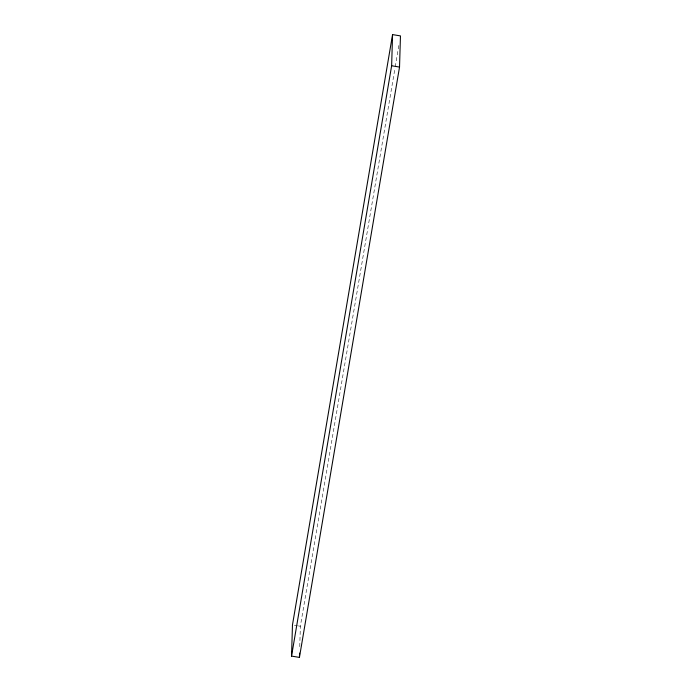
<?xml version="1.0" encoding="UTF-8"?>
<svg xmlns="http://www.w3.org/2000/svg" width="692" height="692" viewBox="0 0 692 692"><rect width="100%" height="100%" fill="white"/><g stroke="black" fill="none" stroke-linecap="round" stroke-linejoin="round"><path stroke-width="0.52" stroke-dasharray="3.46 2.59" d="M299.757 646.657L300.363 626.234L395.037 67.868M395.218 66.804L398.834 45.49M294.437 625.257L297.396 625.75M298.39 625.914L300.363 626.234"/><path stroke-width="1.04" d="M291.54 656.094L292.465 624.937L392.563 34.6L400.46 35.906L399.535 67.063L299.437 657.4L291.54 656.094L391.637 65.766L392.563 34.6M299.437 657.4L299.567 653.101M391.637 65.766L399.535 67.063"/></g></svg>
